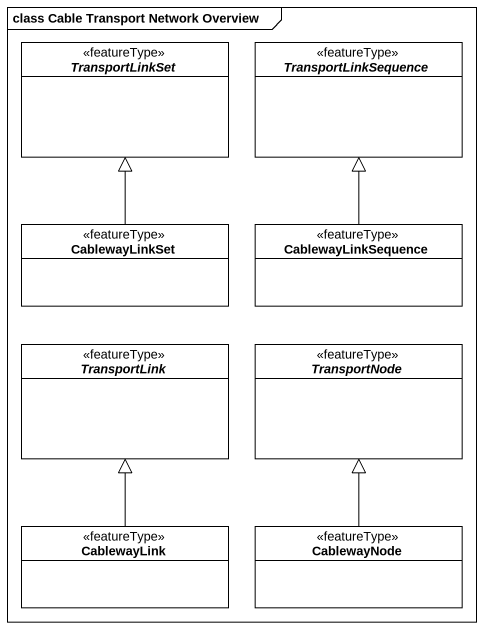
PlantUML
@startuml
mainframe class Cable Transport Network Overview
hide circle
hide empty members
abstract class TransportLinkSet <<featureType>>
abstract class TransportLinkSequence <<featureType>>
class CablewayLinkSet <<featureType>>
class CablewayLinkSequence <<featureType>>
abstract class TransportLink <<featureType>>
abstract class TransportNode <<featureType>>
class CablewayLink <<featureType>>
class CablewayNode <<featureType>>
CablewayLinkSet -up-|> TransportLinkSet
CablewayLinkSequence -up-|> TransportLinkSequence
CablewayLink -up-|> TransportLink
CablewayNode -up-|> TransportNode
@enduml
